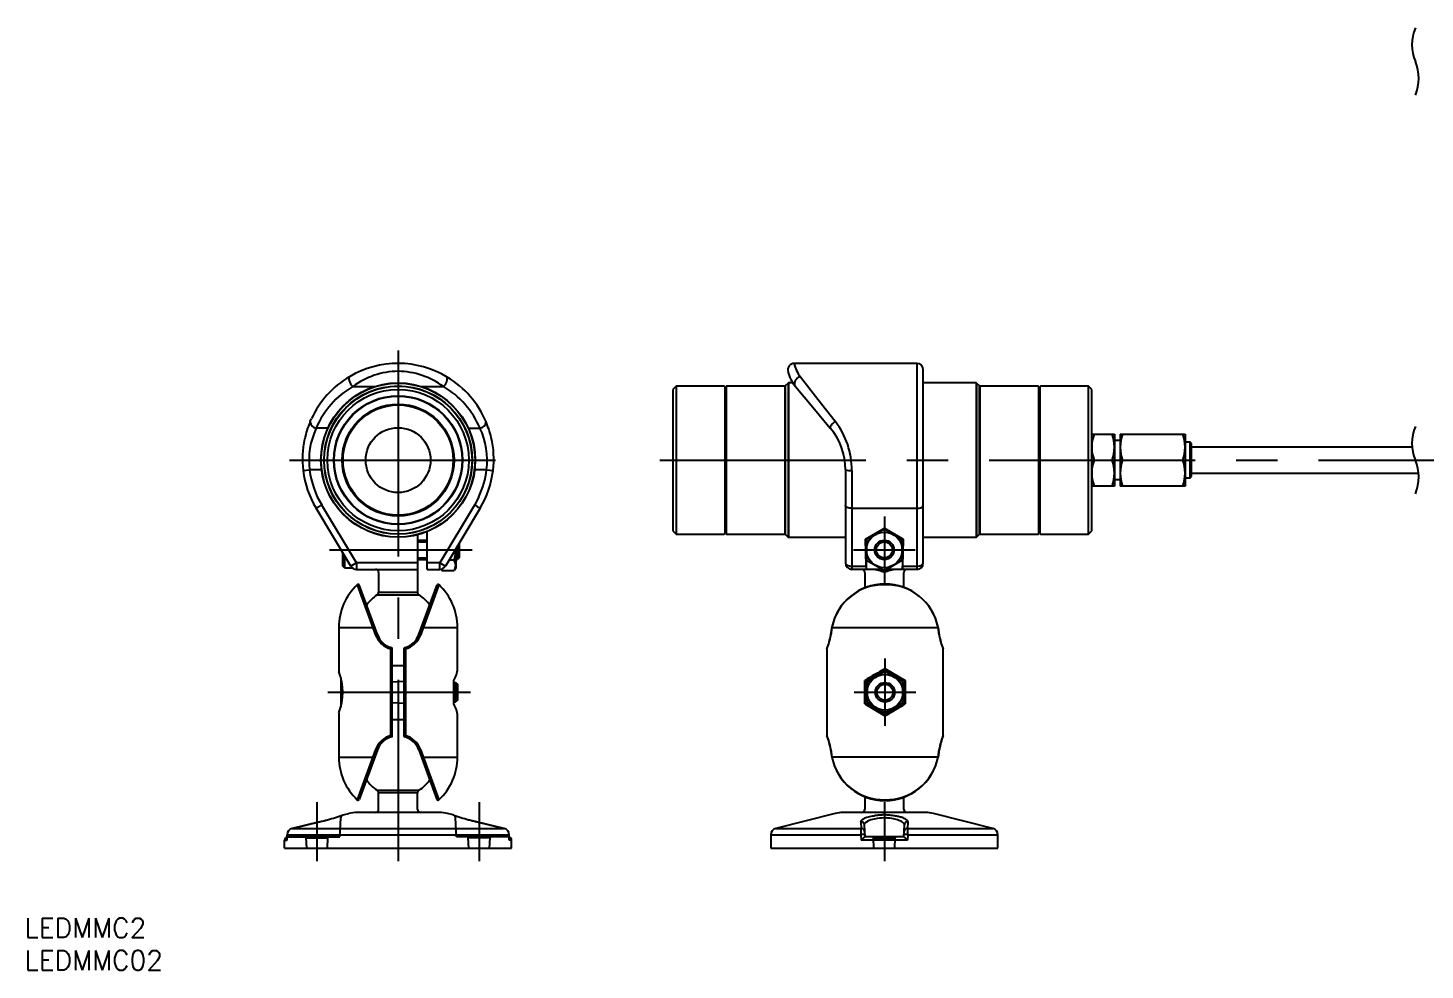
# Model space of a CAD drawing. Extents: x -57 to 333, y -79 to 81.
# Drawn here: x -57.1 to 158.4, y -78.6 to 66.6 of the extents above; entities that cross this region are included whole.
import ezdxf

# ---------------------------------------------------------------- set-up
doc = ezdxf.new("R2010")
doc.units = 0
doc.linetypes.add('CENTER', pattern=[50.8, 31.75, -6.35, 6.35, -6.35])
doc.linetypes.add('DASHED', pattern=[19.05, 12.7, -6.35])
doc.layers.get('0').update_dxf_attribs({"linetype": 'CONTINUOUS'})
doc.layers.add('CENTER', color=1, linetype='CENTER')
doc.styles.get("Standard").update_dxf_attribs({"font": 'txt.shx', "height": 3, "bigfont": 'bigfont.shx'})

# ---------------------------------------------------------------- blocks, each defined once
blk = doc.blocks.new('*U4')
at = {"color": 7, "linetype": 'CONTINUOUS'}
blk.add_text('LEDMMC02', height=3, dxfattribs=at).set_placement((-57.61, -78.62))
blk = doc.blocks.new('*U5')
at = {"color": 7, "linetype": 'CONTINUOUS'}
blk.add_text('LEDMMC2', height=3, dxfattribs=at).set_placement((-57.61, -73.62))

msp = doc.modelspace()

# ---------------------------------------------------------------- linework, layer by layer
at = {"color": 7, "linetype": 'CONTINUOUS'}
for p, q in [((80, 14.91), (61.11, 14.91)), ((80, 14.91), (80, -16.84)), ((81, -15.84), (81, 13.91)), ((-7, 11.35), (-3.58, 11.35)), ((3.58, 11.35), (7, 11.35)), ((42.89, 11.4), (42.39, 10.9)), ((42.39, 10.9), (42.39, -10.9)), ((42.89, 11.4), (42.89, -11.4)), ((50.29, 11.4), (42.89, 11.4)), ((50.39, 11.3), (50.39, -11.3)), ((50.59, 11.3), (50.59, -11.3)), ((59.65, 11.4), (50.69, 11.4)), ((59.65, 11.4), (59.65, -11.4)), ((60.16, 11.87), (59.72, 11.43)), ((59.72, 11.43), (59.72, -11.43)), ((60.16, 11.87), (60.16, -11.87)), ((60.23, 11.9), (60.23, -11.9)), ((60.88, 11.9), (60.23, 11.9)), ((61.29, 11.35), (63.97, 8.15)), ((62.05, 12.85), (64.74, 9.42)), ((89.15, 11.9), (81, 11.9)), ((89.15, 11.9), (89.15, -11.9)), ((89.22, 11.87), (89.22, -11.87)), ((89.66, 11.43), (89.22, 11.87)), ((89.66, -11.43), (89.66, 11.43)), ((98.69, 11.4), (89.73, 11.4)), ((89.73, 11.4), (89.73, -11.4)), ((98.79, 11.3), (98.79, -11.3)), ((98.99, 11.3), (98.99, -11.3)), ((106.49, 11.4), (99.09, 11.4)), ((106.49, -11.4), (106.49, 11.4)), ((106.99, 10.9), (106.49, 11.4)), ((106.99, -10.9), (106.99, 10.9)), ((50.59, 9.4), (50.39, 9.4)), ((64.74, 9.42), (67.43, 5.98)), ((98.99, 9.4), (98.79, 9.4)), ((63.97, 8.15), (66.66, 4.94)), ((-13.58, 5.86), (-13.55, 5.98)), ((-13.55, 5.98), (-13.37, 6.39)), ((-10.82, 4.94), (-12.63, 4.94)), ((10.82, 4.94), (12.63, 4.94)), ((106.99, 4), (110.49, 4)), ((110.49, 4), (110.49, -4)), ((111.39, 3), (110.49, 3)), ((111.39, 4), (121.39, 4)), ((111.39, 4), (111.39, -4)), ((121.39, 4), (121.39, -4)), ((122.19, 2.75), (121.39, 2.75)), ((122.19, -2.75), (122.19, 2.75)), ((122.39, 2.55), (122.19, 2.75)), ((122.39, -2.55), (122.39, 2.55)), ((111.75, 0), (121.03, 0)), ((156.41, 2), (122.39, 2)), ((-14.64, -1.6), (-13.65, -1.48)), ((-11.81, -1.48), (-13.65, -1.48)), ((13.65, -1.48), (11.81, -1.48)), ((13.65, -1.48), (14.64, -1.6)), ((69, -1.48), (69, -15.84)), ((70, -1.6), (70, -16.84)), ((107.35, 0), (110.13, 0)), ((122.39, -2), (157.4, -2)), ((110.49, -4), (106.99, -4)), ((110.49, -3), (111.39, -3)), ((121.39, -4), (111.39, -4)), ((121.39, -2.75), (122.19, -2.75)), ((122.19, -2.75), (122.39, -2.55)), ((12.46, -5.65), (11.79, -6.92)), ((-12.63, -7.42), (-12.65, -7.43)), ((-7.29, -16.36), (-12.65, -7.43)), ((-12.58, -7.39), (-12.63, -7.42)), ((-12.5, -7.35), (-12.58, -7.39)), ((-12.4, -7.28), (-12.5, -7.35)), ((-12.27, -7.21), (-12.4, -7.28)), ((-12.12, -7.12), (-12.27, -7.21)), ((-11.96, -7.02), (-12.12, -7.12)), ((-11.79, -6.92), (-11.96, -7.02)), ((-6.43, -15.84), (-11.79, -6.92)), ((11.79, -6.92), (6.43, -15.84)), ((12.65, -7.43), (7.29, -16.36)), ((11.96, -7.02), (11.79, -6.92)), ((12.12, -7.12), (11.96, -7.02)), ((12.27, -7.21), (12.12, -7.12)), ((12.4, -7.28), (12.27, -7.21)), ((12.5, -7.35), (12.4, -7.28)), ((12.58, -7.39), (12.5, -7.35)), ((12.63, -7.42), (12.58, -7.39)), ((12.65, -7.43), (12.63, -7.42)), ((69.02, -7.02), (69, -6.92)), ((69.08, -7.12), (69.02, -7.02)), ((69.17, -7.21), (69.08, -7.12)), ((69.29, -7.28), (69.17, -7.21)), ((69.44, -7.35), (69.29, -7.28)), ((69.62, -7.39), (69.44, -7.35)), ((69.8, -7.42), (69.62, -7.39)), ((70, -7.43), (69.8, -7.42)), ((70, -7.43), (80, -7.43)), ((80, -7.43), (80.2, -7.42)), ((80.2, -7.42), (80.38, -7.39)), ((80.38, -7.39), (80.56, -7.35)), ((80.56, -7.35), (80.71, -7.28)), ((80.71, -7.28), (80.83, -7.21)), ((80.83, -7.21), (80.92, -7.12)), ((80.92, -7.12), (80.98, -7.02)), ((80.98, -7.02), (81, -6.92)), ((50.39, -9.4), (50.59, -9.4)), ((72.11, -12.18), (75, -10.48)), ((75, -10.61), (72.2, -12.23)), ((75, -10.67), (72.25, -12.26)), ((75, -10.61), (75, -10.48)), ((75, -10.48), (77.89, -12.18)), ((77.8, -12.23), (75, -10.61)), ((77.75, -12.26), (75, -10.67)), ((98.79, -9.4), (98.99, -9.4)), ((3, -11.52), (3, -20.37)), ((3, -12.34), (4.5, -12.34)), ((4.5, -16.84), (4.5, -11.02)), ((9.44, -12.78), (9.44, -15.07)), ((42.39, -10.9), (42.89, -11.4)), ((42.89, -11.4), (50.29, -11.4)), ((50.69, -11.4), (59.65, -11.4)), ((59.72, -11.43), (60.16, -11.87)), ((60.23, -11.9), (69, -11.9)), ((72.18, -16.36), (72.11, -12.18)), ((72.11, -12.18), (72.2, -12.23)), ((72.2, -12.23), (72.2, -16.84)), ((72.25, -12.26), (72.25, -15.43)), ((77.75, -15.43), (77.75, -12.26)), ((77.8, -12.23), (77.89, -12.18)), ((77.8, -12.23), (77.8, -16.84)), ((77.89, -12.18), (77.82, -16.36)), ((81, -11.9), (89.15, -11.9)), ((89.22, -11.87), (89.66, -11.43)), ((89.73, -11.4), (98.69, -11.4)), ((99.09, -11.4), (106.49, -11.4)), ((106.49, -11.4), (106.99, -10.9)), ((-8.56, -14.24), (-8.56, -16.29)), ((-8.26, -14.74), (-8.26, -16.59)), ((8.9, -13.68), (8.9, -16.59)), ((9.17, -15.34), (9.17, -13.23)), ((9.44, -15.07), (9.17, -15.34)), ((-8.26, -16.59), (-8.56, -16.29)), ((-8.26, -16.59), (-7.1, -16.59)), ((-6.43, -15.84), (-7.29, -16.36)), ((3, -15.84), (-6.43, -15.84)), ((-6.43, -15.84), (-6.43, -16.84)), ((-6.43, -16.84), (3, -16.84)), ((3, -15.34), (4.5, -15.34)), ((6.43, -15.84), (4.5, -15.84)), ((4.5, -16.84), (6.43, -16.84)), ((6.43, -15.84), (7.29, -16.36)), ((6.43, -16.84), (6.43, -15.84)), ((6.63, -16.82), (6.75, -17.02)), ((6.75, -17.02), (8.65, -17.02)), ((8.65, -15.43), (7.85, -15.43)), ((8.9, -16.59), (8.65, -17.02)), ((8.9, -15.34), (9.17, -15.34)), ((70, -16.36), (72.18, -16.36)), ((74.7, -16.84), (70, -16.84)), ((72.25, -15.43), (75, -17.02)), ((75, -17.02), (77.75, -15.43)), ((80, -16.84), (75.3, -16.84)), ((77.82, -16.36), (80, -16.36)), ((-6.3, -19.22), (-3.47, -26.97)), ((-3.2, -26.9), (-6.02, -19.22)), ((-3, -17.34), (-3, -20.37)), ((3.2, -26.9), (6.02, -19.22)), ((6.3, -19.22), (3.47, -26.97)), ((72, -17.34), (72, -19.68)), ((78, -19.6), (78, -17.34)), ((-3.23, -20.79), (3.23, -20.79)), ((-3, -20.37), (3, -20.37)), ((-9.15, -25.79), (-9.15, -32.59)), ((-9.15, -25.79), (-3.9, -25.79)), ((-3.83, -25.76), (-3.9, -25.79)), ((3.83, -25.76), (3.9, -25.79)), ((3.9, -25.79), (9.15, -25.79)), ((9.15, -32.14), (9.15, -25.79)), ((66.91, -25.76), (66.72, -26.94)), ((66.92, -25.79), (66.74, -26.97)), ((66.92, -25.79), (83.28, -25.79)), ((83.28, -25.79), (83.47, -26.97)), ((83.48, -26.94), (83.3, -25.76)), ((-3.4, -26.94), (-3.47, -26.97)), ((3.4, -26.94), (3.47, -26.97)), ((-1.12, -42.47), (-1.12, -29.1)), ((-1.12, -29.1), (-0.9, -29.1)), ((-1.05, -28.92), (-1.04, -28.91)), ((-0.9, -42.47), (-0.9, -29.1)), ((0.9, -29.1), (0.9, -42.47)), ((0.9, -29.1), (1.12, -29.1)), ((1.12, -29.1), (1.12, -42.47)), ((66.15, -29.1), (66.15, -42.47)), ((66.15, -29.1), (66.15, -42.47)), ((66.15, -29.1), (66.15, -29.1)), ((84.05, -42.47), (84.05, -29.1)), ((84.05, -42.47), (84.05, -29.1)), ((84.05, -29.1), (84.05, -29.1)), ((-0.9, -31.65), (0.9, -31.65)), ((75.1, -32.32), (72.1, -34.06)), ((75.1, -32.14), (78.23, -33.98)), ((75.1, -32.32), (75.1, -32.14)), ((78.1, -34.06), (75.1, -32.32)), ((-8.84, -33.53), (-8.84, -38.05)), ((0.9, -34.13), (-0.9, -34.22)), ((8.59, -37.59), (8.59, -33.98)), ((8.59, -34.29), (8.89, -34.29)), ((8.89, -37.29), (8.89, -34.29)), ((8.89, -34.29), (9.16, -34.56)), ((71.97, -37.59), (71.97, -33.98)), ((72.1, -34.06), (71.97, -33.98)), ((72.1, -34.06), (72.1, -37.52)), ((75.1, -32.61), (72.35, -34.2)), ((72.35, -34.2), (72.35, -37.38)), ((77.85, -34.2), (75.1, -32.61)), ((77.85, -37.38), (77.85, -34.2)), ((78.1, -34.06), (78.23, -33.98)), ((78.1, -37.52), (78.1, -34.06)), ((78.23, -33.98), (78.23, -37.59)), ((9.16, -34.56), (9.16, -37.02)), ((-0.9, -37.35), (0.9, -37.45)), ((8.59, -37.29), (8.89, -37.29)), ((9.16, -37.02), (8.89, -37.29)), ((72.1, -37.52), (71.97, -37.59)), ((71.97, -37.59), (75.1, -39.43)), ((72.1, -37.52), (75.1, -39.25)), ((72.35, -37.38), (75.1, -38.96)), ((75.1, -38.96), (77.85, -37.38)), ((75.1, -39.25), (78.1, -37.52)), ((78.23, -37.59), (78.1, -37.52)), ((-9.15, -38.99), (-9.15, -45.79)), ((0.9, -40.03), (-0.9, -40.03)), ((9.15, -45.79), (9.15, -39.43)), ((75.1, -39.25), (75.1, -39.43)), ((-1.12, -42.47), (-0.9, -42.47)), ((0.9, -42.47), (1.12, -42.47)), ((66.15, -42.47), (66.15, -42.47)), ((84.05, -42.47), (84.05, -42.47)), ((-3.47, -44.61), (-6.3, -52.36)), ((-3.2, -44.68), (-5.99, -52.33)), ((-3.4, -44.63), (-3.47, -44.61)), ((-3.2, -44.68), (-3.2, -44.68)), ((3.2, -44.68), (5.99, -52.33)), ((3.4, -44.63), (3.47, -44.61)), ((3.47, -44.61), (6.3, -52.36)), ((66.72, -44.63), (66.91, -45.82)), ((66.73, -44.61), (66.92, -45.79)), ((83.47, -44.61), (83.28, -45.79)), ((83.3, -45.82), (83.48, -44.63)), ((-9.15, -45.79), (-3.9, -45.79)), ((-3.83, -45.82), (-3.9, -45.79)), ((3.83, -45.82), (3.9, -45.79)), ((3.9, -45.79), (9.15, -45.79)), ((66.92, -45.79), (66.91, -45.82)), ((83.28, -45.79), (66.92, -45.79)), ((83.28, -45.79), (83.3, -45.82)), ((-3.23, -50.9), (3.23, -50.9)), ((3, -51.32), (-3, -51.32)), ((-3, -53.84), (-3, -51.32)), ((3, -53.84), (3, -51.32)), ((72, -51.9), (72, -53.84)), ((78, -53.84), (78, -51.97)), ((-12.12, -55.76), (-16.36, -56.78)), ((-16.36, -56.78), (-12.11, -55.76)), ((-12.12, -55.76), (-12.11, -55.76)), ((-12.11, -55.76), (-11.48, -55.6)), ((-11.48, -55.6), (-10.87, -55.44)), ((-8.47, -54.71), (-7.6, -54.49)), ((6.38, -54.34), (-6.38, -54.34)), ((8.47, -54.71), (7.6, -54.49)), ((11.48, -55.6), (10.87, -55.44)), ((12.11, -55.76), (11.48, -55.6)), ((16.36, -56.78), (12.11, -55.76)), ((12.12, -55.76), (12.11, -55.76)), ((12.12, -55.76), (16.36, -56.78)), ((67.4, -54.49), (58.26, -56.78)), ((81.38, -54.34), (68.62, -54.34)), ((71.37, -55.76), (71.37, -55.7)), ((71.37, -55.76), (71.43, -56.78)), ((71.95, -56.05), (72.02, -55.95)), ((72.02, -55.95), (72.09, -55.89)), ((72.09, -55.89), (72.21, -55.8)), ((72.21, -55.8), (72.43, -55.67)), ((78.63, -55.76), (78.57, -56.78)), ((91.74, -56.78), (82.6, -54.49)), ((-17.13, -57.75), (17.13, -57.75)), ((-17.13, -58.59), (-17.12, -57.75)), ((-17.13, -58.45), (-17.13, -57.75)), ((-16.36, -56.78), (16.36, -56.78)), ((-16.36, -56.78), (-16.36, -56.78)), ((16.36, -56.78), (16.36, -56.78)), ((17.13, -58.59), (17.12, -57.75)), ((17.13, -58.45), (17.13, -57.75)), ((57.5, -57.75), (71.38, -57.75)), ((57.5, -57.75), (57.5, -59.84)), ((58.26, -56.78), (71.43, -56.78)), ((71.38, -57.75), (71.42, -58.59)), ((71.88, -56.12), (71.9, -56.21)), ((71.9, -56.21), (72, -58.09)), ((78.01, -58.09), (71.99, -58.09)), ((78, -58.09), (78.1, -56.21)), ((78.1, -56.21), (78.12, -56.12)), ((78.1, -56.18), (78.1, -56.21)), ((78.57, -56.78), (91.74, -56.78)), ((78.62, -57.75), (78.58, -58.59)), ((78.62, -57.75), (92.5, -57.75)), ((92.5, -59.84), (92.5, -57.75)), ((-17.5, -58.59), (-17.13, -58.59)), ((-17.5, -59.84), (-17.5, -58.59)), ((-17.5, -59.84), (17.5, -59.84)), ((-17.13, -58.59), (-17.13, -58.45)), ((17.13, -58.59), (17.13, -58.45)), ((17.5, -58.59), (17.13, -58.59)), ((17.5, -59.84), (17.5, -58.59)), ((57.5, -59.84), (92.5, -59.84)), ((78.58, -58.59), (71.42, -58.59))]:
    msp.add_line(p, q, dxfattribs=at)
at = {"color": 3, "linetype": 'CONTINUOUS'}
for p, q in [((3, -12.61), (4.5, -12.61)), ((3, -15.07), (4.5, -15.07)), ((8.9, -15.07), (9.44, -15.07)), ((8.59, -34.56), (9.16, -34.56)), ((8.59, -37.02), (9.16, -37.02))]:
    msp.add_line(p, q, dxfattribs=at)
at = {"color": 3, "linetype": 'DASHED'}
for p, q in [((-9, -58.09), (-8.85, -55.17)), ((9, -58.09), (8.85, -55.17)), ((-17, -58.09), (-9, -58.09)), ((-14.18, -58.24), (-14.34, -58.09)), ((-10.82, -58.24), (-10.66, -58.09)), ((17, -58.09), (9, -58.09)), ((10.82, -58.24), (10.66, -58.09)), ((14.18, -58.24), (14.34, -58.09)), ((73.32, -58.24), (73.16, -58.09)), ((76.68, -58.24), (76.84, -58.09)), ((-14.18, -58.24), (-10.82, -58.24)), ((-14.1, -59.84), (-14.18, -58.24)), ((-10.9, -59.84), (-10.82, -58.24)), ((14.18, -58.24), (10.82, -58.24)), ((10.9, -59.84), (10.82, -58.24)), ((14.1, -59.84), (14.18, -58.24)), ((73.32, -58.24), (76.68, -58.24)), ((73.4, -59.84), (73.32, -58.24)), ((76.6, -59.84), (76.68, -58.24))]:
    msp.add_line(p, q, dxfattribs=at)
at = {"color": 7, "linetype": 'CONTINUOUS'}
for centre, radius in [((0, 0), 11.9), ((0, 0), 11.87), ((0, 0), 11.43), ((0, 0), 11.4), ((0, 0), 10.9), ((0, 0), 9.93), ((0, 0), 9.87), ((0, 0), 8.63), ((0, 0), 8.5), ((0, 0), 5), ((75, -13.84), 2.75), ((75, -13.84), 1.5), ((75.1, -35.79), 2.75), ((75.1, -35.79), 1.5)]:
    msp.add_circle(centre, radius, dxfattribs=at)
at = {"color": 3, "linetype": 'CONTINUOUS'}
for centre in [(75, -13.84), (75.1, -35.79)]:
    msp.add_circle(centre, 1.23, dxfattribs=at)
for centre, start, end in [((163.12, 64.04), 157.3801, 202.6199), ((150.7, 58.86), 337.3801, 22.6199), ((163.12, 2.59), 157.3801, 202.6199), ((150.7, -2.59), 337.3801, 22.6199)]:
    msp.add_arc(centre, 6.73, start, end, dxfattribs=at)
at = {"color": 7, "linetype": 'CONTINUOUS'}
for centre, radius, start, end in [((-0.03, 0.25), 14.66, 58.7808, 120.7004), ((0.11, 1.72), 11.97, 90.5155, 126.4481), ((-0.13, 1.66), 12.03, 53.6482, 89.361), ((61.11, 13.91), 1, 90, 192.5473), ((65.5, 14.88), 5.5, 192.5473, 220.0002), ((65.86, 15.85), 4.85, 191.2176, 218.2059), ((80, 13.91), 1, 0, 90), ((0, 0.16), 14.75, 120.601, 155.0001), ((-0.01, -0.48), 13.74, 120.5889, 156.7475), ((-6.99, 12.6), 0.621, 171.3239, 184.9449), ((-6.36, 12.65), 1.25, 184.8688, 197.0143), ((-7.27, 12.64), 0.335, 159.1028, 170.9773), ((-7.39, 12.68), 0.21, 145.6812, 157.4033), ((-7.41, 12.69), 0.19, 137.3167, 144.8475), ((-5.32, 12.99), 2.35, 197.5046, 224.2538), ((-7.32, 12.6), 0.314, 131.4091, 137.3471), ((-3.94, 8.74), 5.45, 130.9545, 131.2011), ((6.02, 12.57), 1.57, 308.7605, 7.7804), ((0, -0.49), 13.75, 23.2618, 59.4018), ((0.18, 0.3), 14.51, 22.6836, 59.3729), ((50.29, 11.3), 0.102, 0.7762, 88.9676), ((50.69, 11.3), 0.1, 90, 180), ((59.65, 11.5), 0.1, 269.9996, 315.0022), ((60.23, 11.8), 0.1, 90.0021, 134.9971), ((62.05, 11.79), 0.915, 157.8598, 179.8462), ((61.93, 11.79), 0.799, 180.0982, 190.2175), ((61.72, 11.75), 0.581, 189.9561, 205.6934), ((61.76, 11.76), 0.625, 205.3798, 215.0527), ((62.26, 11.7), 1.14, 144.0885, 158.1072), ((64.98, 13.93), 4.51, 214.1207, 214.9921), ((62.35, 11.64), 1.25, 129.1397, 143.9535), ((62.31, 11.7), 1.18, 119.6591, 129.8448), ((62.18, 11.96), 0.896, 108.1144, 120.4503), ((62.87, 9.9), 3.06, 105.4179, 108.3044), ((89.15, 11.8), 0.1, 45, 89.9979), ((89.73, 11.5), 0.1, 225.0018, 269.9997), ((98.69, 11.3), 0.1, 359.7408, 89.9798), ((99.09, 11.3), 0.1, 90.002, 179.7457), ((-1.1, 0.43), 13.61, 156.4758, 167.9721), ((-2.25, 0), 11.49, 154.5387, 187.4299), ((-12.51, 6.02), 1.08, 188.426, 263.4431), ((12.53, 5.98), 1.04, 275.5316, 355.5561), ((2.23, 0), 11.51, 352.5981, 25.4337), ((0.88, 0.35), 13.84, 13.0083, 23.594), ((66.86, 5.03), 0.225, 158.07, 190.366), ((66.84, 5.05), 0.211, 196.8486, 211.5464), ((67.46, 4.84), 0.86, 143.1015, 160.8945), ((59, -1.48), 10, 360, 40), ((68.11, 4.44), 1.62, 134.3371, 145.5505), ((69.06, 3.64), 2.85, 124.9377, 136.8459), ((57.64, -1.57), 12.36, 359.8369, 37.6467), ((-0.43, 0.15), 14.33, 167.4558, 187.0392), ((0.2, 0.15), 14.56, 353.0779, 13.1809), ((112.77, 2), 5.78, 159.7438, 200.2562), ((104.71, 2), 5.78, 339.7438, 20.2562), ((117.17, 2), 5.78, 159.7438, 200.2562), ((115.61, 2), 5.78, 339.7438, 20.2562), ((117.17, -2), 5.78, 159.7438, 200.2562), ((115.61, -2), 5.78, 339.7438, 20.2562), ((0, 0.16), 14.75, 186.8489, 210.9696), ((0, 0.16), 13.75, 186.8489, 210.9696), ((0, 0.16), 13.75, 334.9976, 353.1535), ((0, 0.16), 14.75, 329.0304, 353.1511), ((69.75, 0.53), 2.15, 249.6615, 276.7384), ((112.77, -2), 5.78, 159.7438, 200.2562), ((104.71, -2), 5.78, 339.7438, 20.2562), ((50.29, -11.3), 0.1, 270.0305, 359.9706), ((50.69, -11.3), 0.1, 180, 270), ((59.65, -11.5), 0.1, 44.9993, 89.9976), ((60.23, -11.8), 0.1, 224.9973, 270.0012), ((89.15, -11.8), 0.1, 269.9988, 315.0033), ((89.73, -11.5), 0.1, 90.0016, 135.002), ((98.69, -11.3), 0.1, 270.0212, 0), ((99.09, -11.3), 0.1, 180, 270), ((3.65, -13.84), 5.25, 342.412, 1.7653), ((-6.43, -15.84), 1, 210.9697, 269.9999), ((-3.5, -17.34), 0.5, 0, 90), ((6.43, -15.84), 1, 269.9999, 329.0305), ((7.91, -16.23), 1.41, 205.1853, 205.6158), ((7.49, -16.23), 1.41, 334.3842, 34.3842), ((70, -15.84), 1, 180, 269.9502), ((69.5, -15.77), 0.501, 187.7685, 211.1953), ((69.44, -15.76), 0.466, 216.3443, 239.6362), ((69.81, -15.21), 1.12, 237.4276, 250.6752), ((69.91, -14.9), 1.45, 251.24, 264.305), ((70.22, -11.87), 4.49, 264.1601, 267.1841), ((71.5, -17.34), 0.5, 0, 89.9502), ((76.89, -16.4), 4.71, 179.5106, 185.4001), ((72.6, -22.51), 5.7, 65.0482, 84.0755), ((77.41, -22.55), 5.74, 95.9932, 114.8863), ((72.87, -16.39), 4.95, 354.7442, 0.345), ((78.5, -17.34), 0.5, 90.0501, 180), ((80, -15.84), 1, 270.0501, 0), ((79.8, -12.7), 3.66, 273.0872, 279.6251), ((80.23, -15.33), 1, 280.6272, 308.5062), ((80.61, -15.81), 0.387, 308.432, 357.5864), ((-0.16, -25.78), 8.99, 133.1052, 180.0158), ((-6.16, -19.35), 0.195, 43.9591, 137.505), ((6.16, -19.35), 0.194, 45.0248, 137.4259), ((0.15, -25.79), 9, 359.716, 47.2056), ((75.1, -27.45), 8.37, 11.6796, 168.3275), ((74.91, -27.35), 8.14, 88.6419, 168.9262), ((75.3, -27.35), 8.14, 11.0718, 91.3586), ((0, -25.84), 6, 122.579, 144.3239), ((-3.5, -20.37), 0.5, 302.579, 0), ((3.5, -20.37), 0.5, 180, 237.421), ((0, -25.84), 6, 35.6853, 57.421), ((-3.67, -26.07), 0.349, 84.8815, 118.0353), ((3.67, -26.07), 0.349, 61.9642, 95.674), ((66.95, -25.75), 0.0442, 186.4618, 230.4974), ((83.26, -25.76), 0.0383, 308.0271, 0.5713), ((-0.19, -25.73), 3.5, 200.6885, 254.6123), ((-3.22, -27.29), 0.396, 87.5701, 117.1246), ((-0.15, -25.79), 3.25, 200.0003, 254.0171), ((0.15, -25.79), 3.25, 285.9828, 339.9996), ((0.19, -25.72), 3.51, 285.444, 339.1796), ((3.22, -27.29), 0.395, 62.8706, 92.4336), ((54.74, -24.94), 12.15, 339.9626, 350.5234), ((56.73, -25.39), 10.13, 338.4998, 351.0438), ((93.4, -25.42), 10.05, 188.8705, 201.5165), ((95.23, -25.01), 11.91, 189.3636, 200.1365), ((-0.29, -29.31), 0.862, 152.8391, 166.1118), ((-1.1, -29.1), 0.2, 360, 74.0168), ((1.1, -29.1), 0.2, 105.9857, 180.0008), ((0.5, -29.24), 0.635, 12.3463, 31.1206), ((5.65, -32.08), 3.5, 327.1093, 358.9716), ((187.77, -227.29), 225.34, 119.9992, 120.9219), ((-17.15, -35.79), 8.61, 338.1978, 21.8022), ((5.65, -39.5), 3.5, 1.0267, 32.8853), ((-37.58, 155.74), 225.36, 299.9992, 300.9218), ((-0.19, -45.85), 3.51, 105.4582, 159.1677), ((-0.15, -45.79), 3.25, 105.9939, 159.9959), ((-0.5, -42.33), 0.635, 192.3502, 211.1245), ((-1.1, -42.47), 0.2, 285.9945, 359.9961), ((1.1, -42.47), 0.2, 179.9999, 254.0161), ((0.63, -42.39), 0.5, 326.3157, 350.2197), ((0.15, -45.79), 3.25, 19.9996, 74.0157), ((0.2, -45.84), 3.49, 20.6434, 74.6553), ((55.04, -46.55), 11.84, 9.3324, 20.1677), ((56.85, -46.14), 10, 8.839, 21.548), ((93.49, -46.19), 10.15, 158.5103, 171.0339), ((95.42, -46.62), 12.1, 159.9464, 170.5278), ((-3.22, -44.28), 0.399, 242.9321, 272.248), ((3.22, -44.28), 0.396, 267.5944, 297.1185), ((-0.15, -45.79), 9, 180.0078, 226.8949), ((-3.67, -45.51), 0.349, 241.9753, 275.6501), ((3.67, -45.5), 0.353, 264.7396, 298.0828), ((0.15, -45.79), 9, 313.0732, 0.0092), ((75.1, -44.12), 8.37, 191.6588, 348.3288), ((74.91, -44.22), 8.14, 191.0689, 271.3594), ((75.29, -44.22), 8.14, 268.641, 348.9259), ((0, -45.84), 6, 215.3463, 237.421), ((0, -45.84), 6, 302.579, 324.6379), ((-3.5, -51.32), 0.5, 0, 57.421), ((3.5, -51.32), 0.5, 122.579, 180), ((-6.16, -52.21), 0.204, 226.8071, 326.0374), ((-3.5, -53.84), 0.5, 270, 0), ((3.5, -53.84), 0.5, 180, 270), ((6.16, -52.21), 0.204, 213.9626, 313.1929), ((71.5, -53.84), 0.5, 270, 0), ((78.5, -53.84), 0.5, 180, 270), ((-22.77, -10.71), 46.29, 283.308, 284.8946), ((-18.19, -27.14), 29.23, 284.4928, 289.4146), ((-6.38, -59.34), 5, 90, 104.0363), ((6.38, -59.34), 5, 75.9637, 90), ((18.19, -27.14), 29.23, 250.5854, 255.5072), ((22.77, -10.71), 46.29, 255.1054, 256.692), ((68.62, -59.34), 5, 90, 104.0362), ((71.65, -55.75), 0.281, 147.248, 170.7609), ((71.42, -56.22), 0.465, 11.95, 96.8338), ((71.79, -55.85), 0.452, 130.596, 146.7076), ((72.25, -56.33), 1.12, 117.4092, 132.3293), ((72.63, -56.86), 1.77, 110.8489, 120.4068), ((73.28, -58.18), 3.23, 107.5632, 113.2157), ((74.07, -60.46), 5.64, 103.9762, 108.3022), ((74.54, -60.29), 5.08, 108.6898, 114.5081), ((74.43, -61.6), 6.84, 101.0871, 104.5554), ((74.71, -60.93), 5.74, 97.9316, 108.2211), ((69.85, -35.53), 19.63, 279.5794, 280.6213), ((75.05, -65.4), 10.69, 95.0589, 98.5236), ((74.95, -61.81), 6.64, 87.2144, 98.9875), ((75.01, -65.16), 10.45, 91.2224, 94.9595), ((74.99, -65.34), 10.63, 86.4581, 91.1147), ((75.07, -61.9), 6.73, 78.4184, 88.2667), ((75.11, -63.96), 9.24, 81.7052, 86.6314), ((75.39, -60.58), 5.37, 69.8232, 78.9553), ((74.39, -67.92), 13.26, 78.4668, 81.1266), ((75.6, -61.6), 6.83, 73.1737, 77.7888), ((76.42, -57.95), 2.55, 57.1387, 71.2038), ((76.49, -58.77), 3.87, 63.6511, 73.6487), ((77.35, -56.52), 0.844, 36.1272, 57.6254), ((77.7, -56.25), 0.407, 10.2148, 33.3349), ((78.58, -56.22), 0.465, 83.1676, 168.0523), ((77.52, -56.64), 1.51, 48.5933, 62.8366), ((78.27, -55.79), 0.372, 21.7434, 48.2589), ((78.15, -55.79), 0.485, 4.6016, 16.7967), ((81.38, -59.34), 5, 75.9638, 90), ((-17, -58.59), 0.5, 105.3302, 179.9998), ((-16.13, -57.76), 0.997, 102.8951, 179.6619), ((-16.11, -57.76), 1.01, 104.0029, 179.5893), ((16.11, -57.76), 1.01, 0.4107, 75.9971), ((16.13, -57.76), 0.997, 0.3381, 77.1049), ((17, -58.59), 0.5, 0.0002, 74.6698), ((58.5, -57.75), 1, 104.0362, 180), ((75.3, -57.47), 3.94, 169.8285, 184.0101), ((72.3, -72.14), 14.42, 91.2868, 93.6847), ((73.15, -59.98), 2.21, 121.552, 141.2181), ((71.46, -57.27), 0.493, 3.8267, 93.8785), ((72.17, -56.2), 0.274, 146.3308, 182.5859), ((76.85, -59.98), 2.21, 38.7828, 58.4471), ((77.7, -72.14), 14.42, 86.3156, 88.7131), ((78.54, -57.27), 0.493, 86.1215, 176.1734), ((74.7, -57.47), 3.94, 355.9898, 10.1715), ((91.5, -57.75), 1, 360, 75.9638)]:
    msp.add_arc(centre, radius, start, end, dxfattribs=at)
at = {"color": 3, "linetype": 'DASHED'}
for centre, start, end in [((-8.35, -55.2), 104.0363, 177), ((8.35, -55.2), 3, 75.9637), ((-17, -58.59), 90.0733, 105.3302), ((17, -58.59), 74.6698, 89.9267)]:
    msp.add_arc(centre, 0.5, start, end, dxfattribs=at)
at = {"layer": 'CENTER', "color": 1, "linetype": 'CENTER'}
for p, q in [((0, 16.91), (0, -61.84)), ((-16.75, 0), (16.75, 0)), ((40.39, 0), (200.52, 0)), ((75, -8.67), (75, -19.02)), ((-10.56, -13.84), (11.44, -13.84)), ((70.25, -13.84), (79.75, -13.84)), ((75.1, -30.61), (75.1, -40.96)), ((-10.84, -35.79), (11.16, -35.79)), ((70.35, -35.79), (79.85, -35.79)), ((-12.5, -61.84), (-12.5, -52.71)), ((12.5, -52.71), (12.5, -61.84)), ((75, -52.71), (75, -61.84))]:
    msp.add_line(p, q, dxfattribs=at)

# ---------------------------------------------------------------- block references
at = {"color": 7, "linetype": 'CONTINUOUS'}
for name in ['*U5', '*U4']:
    msp.add_blockref(name, (0, 0), dxfattribs=at)

doc.saveas('drawing.dxf')
